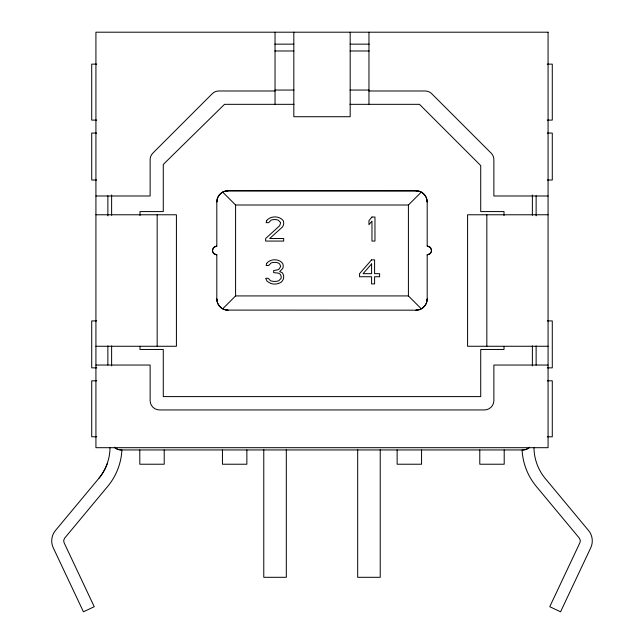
<?xml version="1.0" encoding="UTF-8"?>
<svg xmlns="http://www.w3.org/2000/svg" width="644" height="644" viewBox="0 0 644 644"><rect width="100%" height="100%" fill="white"/><g stroke="black" fill="none" stroke-linecap="round" stroke-linejoin="round"><path stroke-width="0.97" d="M157.16 346.263L157.16 214.774M216.859 300.032L216.811 298.929A11.27 11.27 0 0 0 228.081 310.199C222.083 310.344 216.666 304.926 216.811 298.929L216.811 254.783L213.76 253.519L212.56 251.265A2.27 1.135 -90 0 1 212.488 250.468L213.76 247.409L216.811 246.145L216.811 202.007C216.666 196.001 222.083 190.584 228.081 190.737A11.27 11.27 0 0 0 216.811 202.007L216.859 200.896M110.011 447.693C109.939 458.721 105.97 469.693 98.975 478.21L55.44 530.527C51.464 535.22 50.578 542.208 53.243 547.746L83.438 611.8L94.241 606.704L64.054 542.659L63.684 540.332L64.625 538.167L108.152 485.85C116.411 475.691 121.265 463.02 121.909 449.947M216.811 254.783A4.323 4.323 0 0 1 212.488 250.468L212.512 250.065M427.141 300.032L427.189 298.929A11.27 11.27 0 0 1 415.919 310.199C421.917 310.344 427.334 304.926 427.189 298.929L427.189 254.783A4.323 4.323 0 0 0 431.512 250.468L430.24 247.409L427.189 246.145L427.189 202.007C427.334 196.001 421.917 190.584 415.919 190.737A11.27 11.27 0 0 1 427.189 202.007L427.141 200.896M222.695 308.822L235.591 295.926L408.409 295.926L421.305 308.822M222.695 192.105L235.591 205.009L408.409 205.009L421.305 192.105M529.038 447.741L526.277 449.359L522.984 449.947L121.016 449.947L117.723 449.359L114.962 447.741M427.189 254.783L430.24 253.519L431.44 251.265A2.27 1.135 -90 0 0 431.504 250.468L431.488 250.065M274.747 44.146L293.849 44.146M350.151 44.146L369.254 44.146M274.771 50.981L293.865 50.981M350.135 50.981L369.229 50.981M96.689 64.134L91.714 64.134L91.714 120.106L96.689 120.106M547.311 64.134L552.286 64.134L552.286 120.106L547.311 120.106M275.044 90.055L294.026 90.055M349.974 90.055L368.956 90.055M275.044 90.989L218.88 90.989A9.394 9.394 0 0 0 212.238 93.742L152.878 153.103A9.394 9.394 0 0 0 150.133 159.744L150.133 195.993L95.924 195.993M368.956 90.989L425.121 90.989A9.394 9.394 0 0 1 431.762 93.742L491.122 153.103A9.394 9.394 0 0 1 493.868 159.744L493.868 195.993L548.076 195.993M294.026 104.328L224.514 104.328L163.278 164.437L163.278 211.586L139.99 211.586L139.99 215.579M349.974 104.328L419.486 104.328L480.722 165.564L480.722 211.586L504.011 211.586L504.011 215.579M96.689 133.067L91.714 133.067L91.714 180.03L96.689 180.03M547.311 133.067L552.286 133.067L552.286 180.03L547.311 180.03M227.284 190.761L417.481 190.833L226.519 190.833M95.924 214.774L176.416 214.774L176.416 346.263L95.924 346.263M548.076 214.774L467.584 214.774L467.584 346.263L548.076 346.263M226.519 310.094L416.716 310.175M96.689 320.905L91.714 320.905L91.714 367.861L96.689 367.861M547.311 320.905L552.286 320.905L552.286 367.861L547.311 367.861M95.924 365.043L150.133 365.043L150.133 400.544A9.394 9.394 0 0 0 159.519 409.938L484.481 409.938A9.394 9.394 0 0 0 493.868 400.544L493.868 365.043L548.076 365.043M96.689 380.821L91.714 380.821L91.714 436.801L96.689 436.801M547.311 380.821L552.286 380.821L552.286 436.801L547.311 436.801M522.091 449.947C522.735 463.02 527.589 475.691 535.848 485.85L579.375 538.167L580.316 540.332L579.946 542.659L549.759 606.704L560.562 611.8L590.757 547.746C593.422 542.208 592.536 535.22 588.56 530.527L545.025 478.21C538.03 469.693 534.061 458.721 533.989 447.693M536.13 195.768L536.13 215.853M536.13 345.892L536.13 365.043M532.379 195.019L532.379 215.265M532.379 345.884L532.379 365.864M504.204 449.947L504.204 464.227L479.78 464.227L479.78 449.947M504.011 346.456L504.011 349.459L480.722 349.459L480.722 396.599L163.278 396.599L163.278 349.459L139.99 349.459L139.99 346.456M486.84 214.774L486.84 346.263M421.554 449.947L421.554 464.227L397.131 464.227L397.131 449.947M408.409 205.009L408.409 295.926M380.226 449.544L380.226 577.306L357.686 577.306L357.686 449.544M368.956 32.2L368.956 104.328M350.175 32.2L350.175 116.725L293.825 116.725L293.825 32.2M286.314 449.544L286.314 577.306L263.774 577.306L263.774 449.544M275.044 32.2L275.044 104.328M246.869 449.947L246.869 464.227L222.446 464.227L222.446 449.947M235.591 205.009L235.591 295.926M164.22 449.947L164.22 464.227L139.796 464.227L139.796 449.947M111.621 195.019L111.621 215.265M111.621 345.884L111.621 365.864M107.87 195.768L107.87 215.853M107.87 345.892L107.87 365.043M529.626 447.194A9.394 9.394 0 0 1 522.984 449.947M121.016 449.947A9.394 9.394 0 0 1 114.374 447.194M107.178 463.897A47.35 46.819 -25.1 0 1 98.975 478.21M427.189 246.145A4.323 4.323 0 0 1 431.512 250.468M212.488 250.468A4.323 4.323 0 0 1 216.811 246.145M266.648 220.61L266.149 222.655L268.653 222.655L271.156 220.103A11.334 11.334 0 0 1 278.168 220.103L280.679 222.655L279.673 225.73L265.65 238.513L265.65 241.073L283.682 241.073L283.682 238.513L269.659 238.513L282.177 227.26L283.183 225.73A6.537 6.537 0 0 0 283.183 220.61C279.399 215.66 270.44 215.684 266.648 220.61M266.648 263.436L266.149 265.489L268.653 265.489L271.156 262.929A11.334 11.334 0 0 1 278.168 262.929L279.673 263.951L280.679 266.511L278.675 269.578L273.66 270.601L273.66 272.645L278.675 273.161L280.172 274.183L281.178 276.228L281.178 278.272L278.675 280.832A13.822 13.822 0 0 1 270.657 280.832L268.154 278.272L265.65 278.272L267.155 281.339L270.657 283.392A12.196 12.196 0 0 0 278.675 283.392C283.4 282.289 285.356 276.292 282.177 272.645L279.673 271.623L282.676 268.556A6.537 6.537 0 0 0 282.676 263.436C279.029 258.566 270.303 258.566 266.648 263.436M371.966 217.028L368.956 220.61L368.956 224.708L371.966 221.125L371.966 241.073L374.969 241.073L374.969 217.028L371.966 217.028M371.588 259.862L359.569 273.668L359.569 276.743L371.588 276.743L371.588 283.899L374.591 283.899L374.591 276.743L379.606 276.743L379.606 273.668L374.591 273.668L374.591 259.862L371.588 259.862M371.588 263.951L363.071 273.668L371.588 273.668L371.588 263.951M548.076 32.2L95.924 32.2L95.924 447.693L548.076 447.693L548.076 32.2"/></g></svg>
